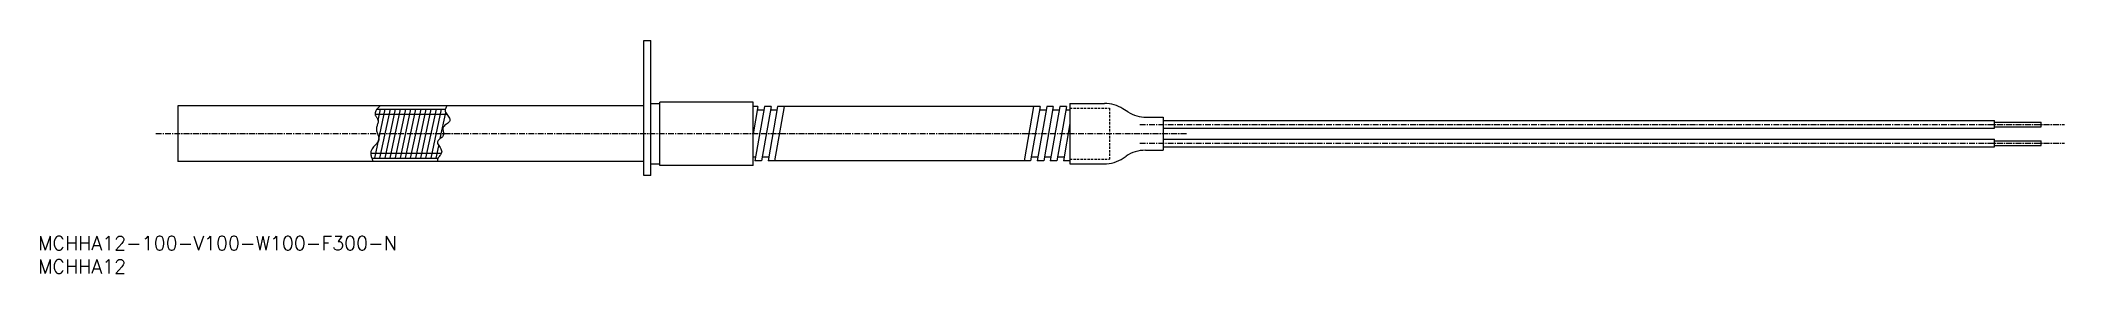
# Model space of a CAD drawing. Extents: x 1 to 435, y 0 to 50.
import ezdxf

# ---------------------------------------------------------------- set-up
doc = ezdxf.new("R2010")
doc.units = 0
doc.linetypes.add('CENTER', pattern=[2, 1.25, -0.25, 0.25, -0.25])
doc.linetypes.add('DASHED', pattern=[0.75, 0.5, -0.25])
doc.layers.get('0').update_dxf_attribs({"linetype": 'CONTINUOUS'})
doc.layers.add('CENTER', color=1, linetype='CENTER')
doc.styles.get("Standard").update_dxf_attribs({"font": 'txt.shx'})

# ---------------------------------------------------------------- blocks, each defined once
blk = doc.blocks.new('*U12')
at = {"color": 7, "linetype": 'CONTINUOUS'}
blk.add_text('MCHHA12', height=3, dxfattribs=at).set_placement((0, 0))
blk = doc.blocks.new('*U13')
at = {"color": 7, "linetype": 'CONTINUOUS'}
blk.add_text('MCHHA12-100-V100-W100-F300-N', height=3, dxfattribs=at).set_placement((0, 5))

msp = doc.modelspace()

# ---------------------------------------------------------------- linework, layer by layer
at = {"color": 7, "linetype": 'CONTINUOUS'}
for p, q in [((130, 50), (131.5, 50)), ((130, 21), (130, 50)), ((131.5, 21), (131.5, 50)), ((130, 36), (30, 36)), ((30, 36), (30, 24)), ((131.5, 36.5), (133.5, 36.5)), ((153.5, 36.8), (133.5, 36.8)), ((133.5, 23.2), (133.5, 36.8)), ((153.5, 23.2), (153.5, 36.8)), ((154.52, 35.81), (153.5, 30)), ((154.52, 35.81), (153.5, 35.81)), ((155.93, 35.81), (153.88, 24.19)), ((155.8, 35.06), (154.39, 35.06)), ((157.34, 35.81), (155.29, 24.19)), ((157.34, 35.81), (155.93, 35.81)), ((158.74, 35.81), (156.69, 24.19)), ((158.61, 35.06), (157.21, 35.06)), ((160.15, 35.81), (158.1, 24.19)), ((215.11, 35.81), (158.74, 35.81)), ((213.71, 35.81), (211.66, 24.19)), ((215.11, 35.81), (213.06, 24.19)), ((216.52, 35.81), (214.47, 24.19)), ((216.39, 35.06), (214.98, 35.06)), ((217.92, 35.81), (215.88, 24.19)), ((217.92, 35.81), (216.52, 35.81)), ((219.33, 35.81), (217.28, 24.19)), ((219.2, 35.06), (217.79, 35.06)), ((220.74, 35.81), (218.69, 24.19)), ((220.74, 35.81), (219.33, 35.81)), ((221.5, 35.06), (220.61, 35.06)), ((221.5, 36.47), (228.93, 36.47)), ((221.5, 36.47), (221.5, 23.53)), ((233.95, 34.68), (232.87, 35.35)), ((221.5, 32.16), (220.09, 24.19)), ((237.89, 33.56), (241.5, 33.56)), ((241.5, 33.56), (241.5, 26.44)), ((241.5, 32.8), (420, 32.8)), ((241.5, 31.2), (420, 31.2)), ((420, 31.2), (420, 32.8)), ((420, 32.5), (430, 32.5)), ((420, 31.5), (430, 31.5)), ((430, 31.5), (430, 32.5)), ((237.7, 26.44), (241.5, 26.44)), ((241.5, 28.8), (420, 28.8)), ((241.5, 27.2), (420, 27.2)), ((420, 27.2), (420, 28.8)), ((420, 28.5), (430, 28.5)), ((420, 27.5), (430, 27.5)), ((430, 27.5), (430, 28.5)), ((130, 24), (30, 24)), ((131.5, 23.5), (133.5, 23.5)), ((153.5, 23.2), (133.5, 23.2)), ((154.01, 24.94), (153.5, 24.94)), ((155.29, 24.19), (153.88, 24.19)), ((156.83, 24.94), (155.42, 24.94)), ((213.06, 24.19), (156.69, 24.19)), ((214.6, 24.94), (213.19, 24.94)), ((215.88, 24.19), (214.47, 24.19)), ((217.41, 24.94), (216.01, 24.94)), ((218.69, 24.19), (217.28, 24.19)), ((220.23, 24.94), (218.82, 24.94)), ((221.5, 24.19), (220.09, 24.19)), ((221.5, 23.53), (228.8, 23.53)), ((232.94, 24.78), (233.55, 25.19)), ((131.5, 21), (130, 21))]:
    msp.add_line(p, q, dxfattribs=at)
at = {"color": 3, "linetype": 'CONTINUOUS'}
for p, q in [((72.29, 24.74), (74.53, 35.26)), ((72.75, 35.26), (87.43, 35.26)), ((72.98, 32.85), (73.5, 35.26)), ((73.39, 24.77), (75.63, 35.26)), ((74.48, 24.77), (76.72, 35.26)), ((75.58, 24.77), (77.82, 35.26)), ((76.69, 24.82), (78.92, 35.26)), ((77.77, 24.77), (80.01, 35.26)), ((78.87, 24.77), (81.11, 35.26)), ((79.96, 24.76), (82.2, 35.26)), ((81.06, 24.77), (83.3, 35.26)), ((82.15, 24.74), (84.39, 35.26)), ((83.25, 24.77), (85.49, 35.26)), ((84.35, 24.77), (86.59, 35.26)), ((87.65, 35.81), (87.66, 35.81)), ((72.35, 34.19), (87.72, 34.19)), ((86.33, 28.94), (87.53, 34.54)), ((85.44, 24.74), (86.01, 27.43)), ((71.43, 25.81), (86.56, 25.81)), ((71.64, 24.74), (85.86, 24.74))]:
    msp.add_line(p, q, dxfattribs=at)
at = {"color": 3, "linetype": 'DASHED'}
for p, q in [((221.5, 35.47), (230, 35.47)), ((230, 35.47), (230, 24.53)), ((221.5, 24.53), (230, 24.53))]:
    msp.add_line(p, q, dxfattribs=at)
at = {"color": 3, "linetype": 'CONTINUOUS', "flags": 128}
for points in [[(73.46, 36), (73.3, 35.85), (73.07, 35.62), (72.86, 35.39), (72.67, 35.16), (72.52, 34.92), (72.41, 34.69), (72.35, 34.46), (72.34, 34.22), (72.39, 33.99), (72.44, 33.88), (72.49, 33.78), (72.56, 33.67), (72.62, 33.56), (72.69, 33.46), (72.76, 33.35), (72.83, 33.24), (72.89, 33.13), (72.94, 33.02), (72.97, 32.91), (73, 32.74), (72.99, 32.57), (72.97, 32.4), (72.93, 32.23), (72.87, 32.06), (72.82, 31.88), (72.76, 31.7), (72.71, 31.52), (72.66, 31.34), (72.64, 31.16), (72.64, 30.9), (72.68, 30.63), (72.75, 30.37), (72.83, 30.11), (72.92, 29.86), (73.01, 29.6), (73.08, 29.36), (73.14, 29.12), (73.16, 28.88), (73.14, 28.66), (73.07, 28.44), (72.95, 28.22), (72.79, 28.01), (72.61, 27.81), (72.42, 27.6), (72.22, 27.4), (72.02, 27.18), (71.84, 26.97), (71.68, 26.74), (71.56, 26.5), (71.5, 26.33), (71.46, 26.16), (71.44, 25.99), (71.43, 25.81), (71.44, 25.63), (71.46, 25.45), (71.49, 25.28), (71.53, 25.1), (71.58, 24.92), (71.64, 24.75), (71.68, 24.64), (71.73, 24.52), (71.77, 24.41), (71.82, 24.3), (71.87, 24.2), (71.93, 24.09), (71.97, 24)], [(87.77, 36), (87.76, 35.98), (87.66, 35.83), (87.57, 35.67), (87.5, 35.51), (87.45, 35.35), (87.41, 35.19), (87.4, 35.03), (87.42, 34.87), (87.48, 34.64), (87.59, 34.41), (87.72, 34.19), (87.87, 33.96), (88.03, 33.74), (88.17, 33.52), (88.29, 33.31), (88.38, 33.11), (88.42, 32.92), (88.4, 32.74), (88.32, 32.6), (88.2, 32.46), (88.05, 32.33), (87.88, 32.2), (87.69, 32.07), (87.51, 31.94), (87.33, 31.8), (87.17, 31.65), (87.04, 31.5), (86.95, 31.33), (86.91, 31.17), (86.9, 31.01), (86.91, 30.84), (86.93, 30.66), (86.96, 30.49), (87, 30.31), (87.02, 30.13), (87.03, 29.96), (87.02, 29.8), (86.98, 29.64), (86.9, 29.48), (86.78, 29.34), (86.64, 29.2), (86.49, 29.07), (86.33, 28.94), (86.17, 28.81), (86.02, 28.69), (85.89, 28.56), (85.79, 28.43), (85.73, 28.29), (85.72, 28.1), (85.76, 27.9), (85.86, 27.69), (85.99, 27.46), (86.14, 27.24), (86.29, 27.01), (86.43, 26.78), (86.55, 26.55), (86.62, 26.32), (86.64, 26.1), (86.61, 25.94), (86.55, 25.77), (86.46, 25.61), (86.35, 25.46), (86.23, 25.3), (86.11, 25.14), (86, 24.98), (85.9, 24.82), (85.82, 24.65), (85.77, 24.48), (85.75, 24.41), (85.75, 24.33), (85.75, 24.25), (85.76, 24.17), (85.77, 24.09), (85.79, 24), (85.79, 24)]]:
    msp.add_lwpolyline(points, dxfattribs=at)
at = {"color": 7, "linetype": 'CONTINUOUS'}
for centre, start, end in [((228.93, 28.97), 58.3035, 90), ((237.89, 41.06), 238.3035, 270), ((237.7, 18.94), 90, 123.5816), ((228.8, 31.03), 270, 303.5816)]:
    msp.add_arc(centre, 7.5, start, end, dxfattribs=at)
at = {"layer": 'CENTER', "color": 1, "linetype": 'CENTER'}
for p, q in [((236.5, 32), (435, 32)), ((246.5, 30), (25, 30)), ((236.5, 28), (435, 28))]:
    msp.add_line(p, q, dxfattribs=at)

# ---------------------------------------------------------------- block references
at = {"color": 7, "linetype": 'CONTINUOUS'}
for name in ['*U13', '*U12']:
    msp.add_blockref(name, (0, 0), dxfattribs=at)

doc.saveas('drawing.dxf')
